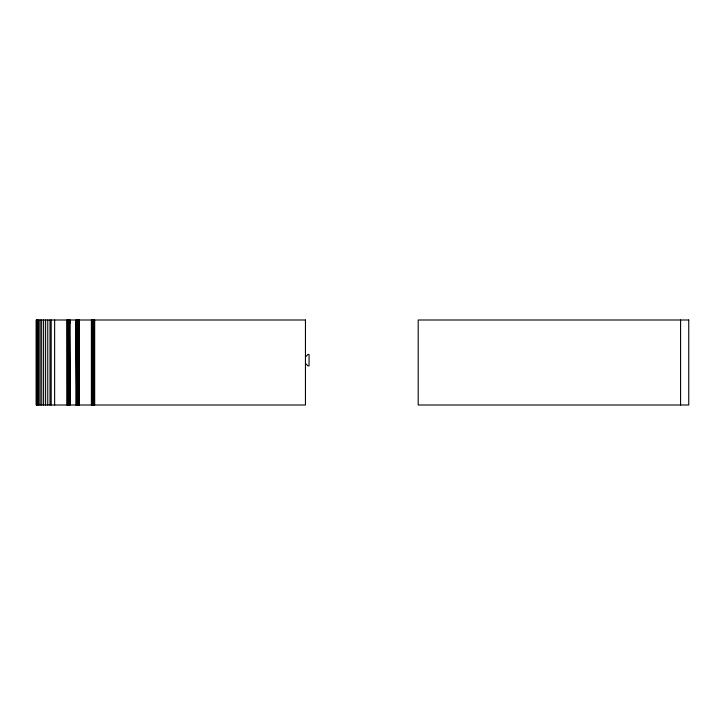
<?xml version="1.0" encoding="UTF-8"?>
<svg xmlns="http://www.w3.org/2000/svg" width="725" height="725" viewBox="0 0 725 725"><rect width="100%" height="100%" fill="white"/><g stroke="black" fill="none" stroke-linecap="round" stroke-linejoin="round"><path stroke-width="1.09" d="M70.171 323.296L70.162 405.003L69.31 319.997L70.171 323.296L70.162 319.997M75.88 319.997L75.88 405.003M305.452 356.936L307.935 354.452L309.049 354.452L309.049 365.871L307.935 365.871L305.452 363.388M680.576 319.997L680.576 405.003M94.676 319.997L94.676 405.003M93.833 319.997L93.833 405.003M93.045 319.997L93.045 405.003M92.365 319.997L92.365 405.003M91.848 319.997L91.848 405.003M91.522 319.997L91.522 405.003M91.413 319.997L91.413 405.003M79.152 319.997L79.152 405.003M79.043 319.997L79.043 405.003M78.708 319.997L78.708 405.003M78.191 319.997L78.191 405.003M77.512 319.997L77.512 405.003M69.31 319.997L69.31 405.003M68.522 319.997L68.522 405.003M67.851 319.997L67.851 405.003M67.325 319.997L67.325 405.003M66.89 319.997L66.999 405.003M54.629 319.997L54.629 405.003M51.176 319.997L51.176 405.003M50.016 319.997L50.016 405.003M47.768 319.997L47.768 405.003M45.612 319.997L45.612 405.003M43.6 319.997L43.6 405.003M41.651 319.997L41.769 405.003M40.156 319.997L40.156 405.003M38.787 319.997L38.787 405.003M37.691 319.997L37.691 405.003M36.893 319.997L36.893 405.003M36.413 319.997L36.413 405.003M76.723 319.997L75.853 323.278L76.723 405.003L76.723 319.997M305.452 319.997L36.25 319.997L36.25 405.003L305.452 405.003L305.452 319.997M688.75 319.997L418.198 319.997L418.198 405.003L688.75 405.003L688.75 319.997"/></g></svg>
